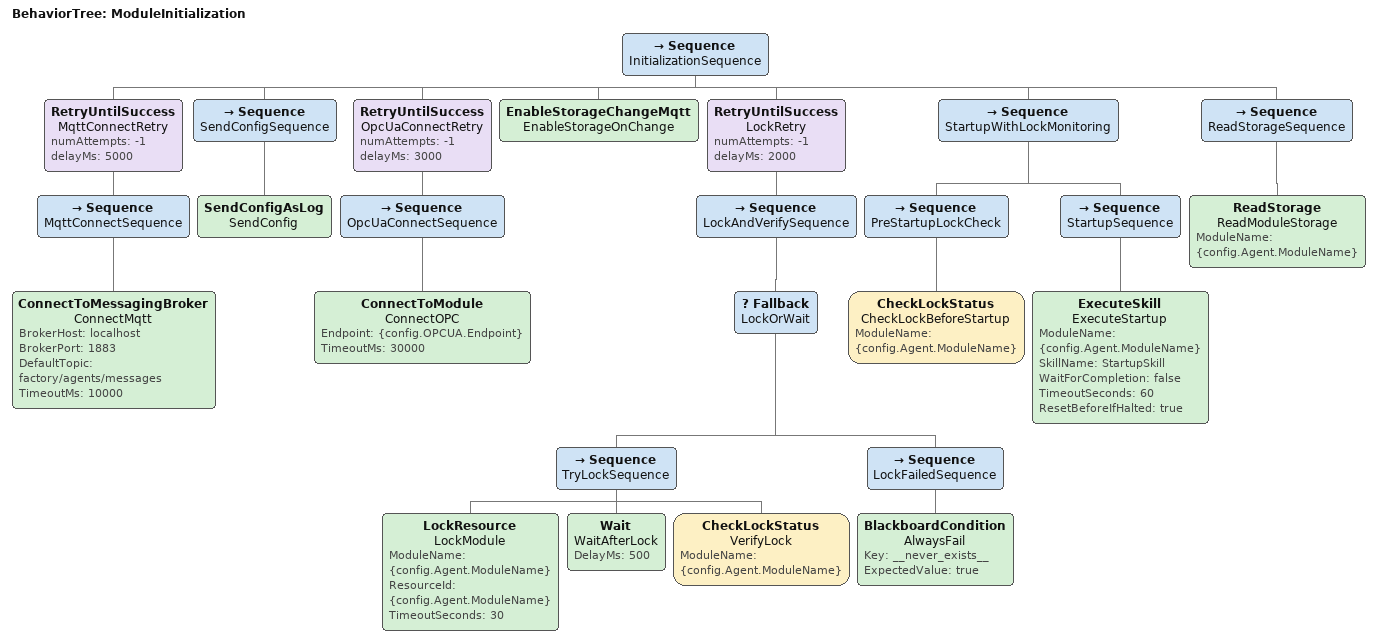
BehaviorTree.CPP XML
<?xml version="1.0" encoding="UTF-8"?>
<root BTCPP_format="4" main_tree_to_execute="ModuleInitialization">
  <BehaviorTree ID="ModuleInitialization">
    <Sequence name="InitializationSequence">

      <!-- ==================== SCHRITT 1: MQTT BROKER VERBINDUNG ==================== -->
      <RetryUntilSuccess name="MqttConnectRetry" numAttempts="-1" delayMs="5000">
        <Sequence name="MqttConnectSequence">
          <ConnectToMessagingBroker
            name="ConnectMqtt"
            BrokerHost="localhost"
            BrokerPort="1883"
            DefaultTopic="factory/agents/messages"
            TimeoutMs="10000" />
        </Sequence>
      </RetryUntilSuccess>

      <!-- ==================== SCHRITT 2: CONFIG ALS MQTT LOG SENDEN ==================== -->
      <Sequence name="SendConfigSequence">
        <SendConfigAsLog name="SendConfig" />
      </Sequence>

      <!-- ==================== SCHRITT 3: OPC UA VERBINDUNG MIT RETRY ==================== -->
      <RetryUntilSuccess name="OpcUaConnectRetry" numAttempts="-1" delayMs="3000">
        <Sequence name="OpcUaConnectSequence">
          <ConnectToModule
            name="ConnectOPC"
            Endpoint="{config.OPCUA.Endpoint}"
            TimeoutMs="30000" />
        </Sequence>
      </RetryUntilSuccess>

      <!-- Storage MQTT OnChange aktivieren -->
      <EnableStorageChangeMqtt name="EnableStorageOnChange" />

      <!-- ==================== SCHRITT 4: MODUL LOCKEN MIT RETRY + ÜBERWACHUNG ==================== -->
      <RetryUntilSuccess name="LockRetry" numAttempts="-1" delayMs="2000">
        <Sequence name="LockAndVerifySequence">
          <Fallback name="LockOrWait">
            <Sequence name="TryLockSequence">
              <LockResource
                name="LockModule"
                ModuleName="{config.Agent.ModuleName}"
                ResourceId="{config.Agent.ModuleName}"
                TimeoutSeconds="30" />

              <Wait name="WaitAfterLock" DelayMs="500" />

              <CheckLockStatus
                name="VerifyLock"
                ModuleName="{config.Agent.ModuleName}" />
            </Sequence>

            <Sequence name="LockFailedSequence">
              <!-- Always fail to trigger retry -->
              <BlackboardCondition
                name="AlwaysFail"
                Key="__never_exists__"
                ExpectedValue="true" />
            </Sequence>
          </Fallback>
        </Sequence>
      </RetryUntilSuccess>

      <!-- ==================== SCHRITT 5: STARTUP SKILL MIT LOCK-ÜBERWACHUNG ==================== -->
      <Sequence name="StartupWithLockMonitoring">
        <Sequence name="PreStartupLockCheck">
          <CheckLockStatus
            name="CheckLockBeforeStartup"
            ModuleName="{config.Agent.ModuleName}" />
        </Sequence>

        <Sequence name="StartupSequence">
          <ExecuteSkill
            name="ExecuteStartup"
            ModuleName="{config.Agent.ModuleName}"
            SkillName="StartupSkill"
            WaitForCompletion="false"
            TimeoutSeconds="60"
            ResetBeforeIfHalted="true" />
        </Sequence>
      </Sequence>

      <!-- ==================== SCHRITT 6: STORAGE AUSLESEN ==================== -->
      <Sequence name="ReadStorageSequence">
        <ReadStorage
          name="ReadModuleStorage"
          ModuleName="{config.Agent.ModuleName}" />
      </Sequence>

    </Sequence>
  </BehaviorTree>

  <!-- TreeNodesModel for Groot2 Editor -->
</root>
